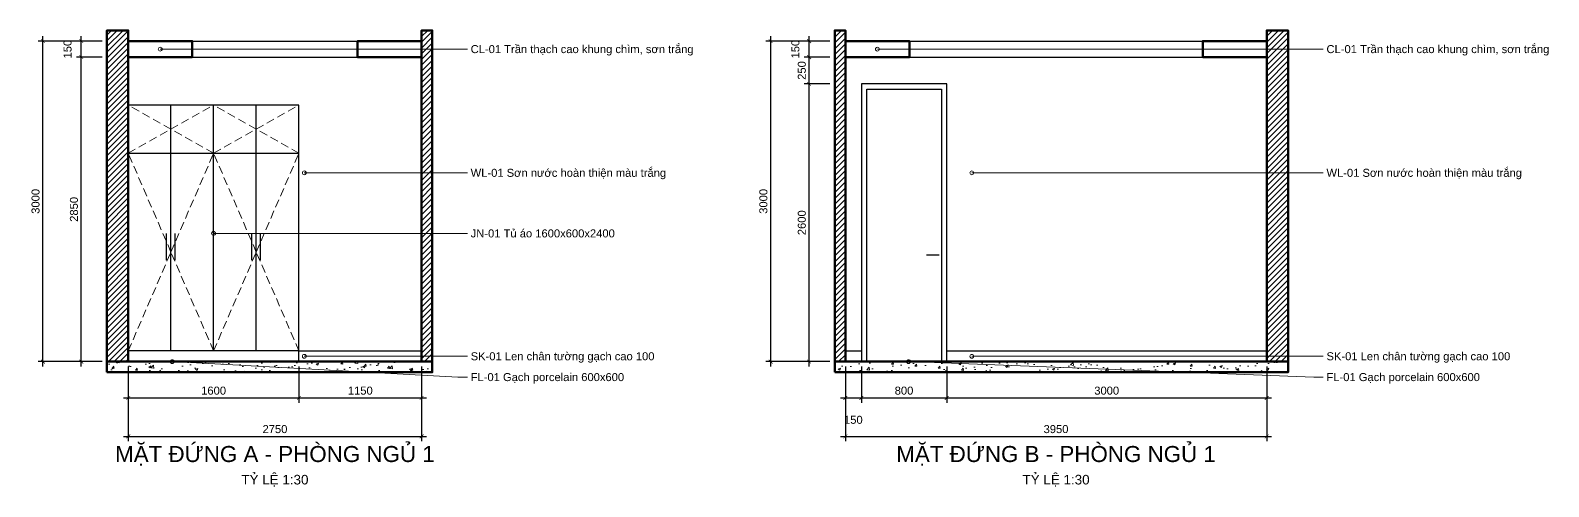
# Model space of a CAD drawing. Header units: millimetres. Extents: x -3500 to 198005, y -63125 to 18900.
# Drawn here: x 124126 to 138359, y -50834 to -46564 of the extents above; entities that cross this region are included whole.
import ezdxf
from ezdxf.enums import TextEntityAlignment as Align

# ---------------------------------------------------------------- set-up
doc = ezdxf.new("R2010")
doc.units = ezdxf.units.MM
doc.header["$LTSCALE"] = 40
doc.linetypes.add('HIDDEN', pattern=[9.525, 6.35, -3.175])
for name, color, linetype, lineweight in [('A-ANNO-DIMS', 1, 'Continuous', 18), ('A-ANNO-NOTE', 7, 'Continuous', 18), ('A-ANNO-TEXT', 7, 'Continuous', 18), ('A-ELEV', 7, 'Continuous', 25), ('A-ELEV-OTLN', 7, 'Continuous', 50), ('A-HIDD', 8, 'HIDDEN', 18), ('A-SECT', 7, 'Continuous', 50), ('A-SECT-PATT', 8, 'Continuous', 9)]:
    doc.layers.add(name, color=color, linetype=linetype, lineweight=lineweight)
doc.styles.add('MCP-ARIAL', font='arial.ttf')
doc.dimstyles.new('MCP-1-30', dxfattribs={"dimscale": 30, "dimtxt": 2.5, "dimasz": 1.2, "dimexe": 1.5, "dimexo": 1.5, "dimgap": 1, "dimtad": 1, "dimdec": 0, "dimdsep": 46, "dimtxsty": 'MCP-ARIAL', "dimblk": 'ARCHTICK', "dimblk1": 'ARCHTICK', "dimblk2": 'ARCHTICK', "dimcen": 0.09, "dimdle": 1.5, "dimclrd": 256, "dimclre": 256, "dimclrt": 256, "dimadec": 0, "dimazin": 0, "dimtfac": 1, "dimtdec": 4, "dimtmove": 2, "dimatfit": 3, "dimfxl": 1, "dimtolj": 1, "dimtzin": 0, "dimarcsym": 0})

# ---------------------------------------------------------------- blocks, each defined once
blk = doc.blocks.new('_ArchTick')
at = {"color": 0, "linetype": 'ByBlock', "const_width": 0.15}
blk.add_lwpolyline([(-0.5, -0.5), (0.5, 0.5)], dxfattribs=at)
blk = doc.blocks.new('*D144')
at = {"layer": 'A-ANNO-DIMS', "lineweight": -2, "transparency": 16777216}
for p, q in [((125044, -49709), (125044, -50049)), ((126644, -49709), (126644, -50049)), ((124999, -50004), (126689, -50004))]:
    blk.add_line(p, q, dxfattribs=at)
at = {"layer": 'Defpoints', "color": 0, "transparency": 16777216}
for p in [(125044, -49664), (126644, -49664), (126644, -50004)]:
    blk.add_point(p, dxfattribs=at)
at = {"layer": 'A-ANNO-DIMS', "lineweight": -2, "transparency": 16777216, "xscale": 36, "yscale": 36, "zscale": 36, "rotation": 180}
blk.add_blockref('_ArchTick', (125044, -50004), dxfattribs=at)
at = {"layer": 'A-ANNO-DIMS', "lineweight": -2, "transparency": 16777216, "xscale": 36, "yscale": 36, "zscale": 36}
blk.add_blockref('_ArchTick', (126644, -50004), dxfattribs=at)
at = {"layer": 'A-ANNO-DIMS', "transparency": 16777216, "insert": (125844, -49936), "char_height": 75, "attachment_point": 5, "style": 'MCP-ARIAL'}
blk.add_mtext('\\A1;1600', dxfattribs=at)
blk = doc.blocks.new('*D145')
at = {"layer": 'A-ANNO-DIMS', "lineweight": -2, "transparency": 16777216}
for p, q in [((126644, -49709), (126644, -50049)), ((127794, -49709), (127794, -50049)), ((126599, -50004), (127839, -50004))]:
    blk.add_line(p, q, dxfattribs=at)
at = {"layer": 'Defpoints', "color": 0, "transparency": 16777216}
for p in [(126644, -49664), (127794, -49664), (127794, -50004)]:
    blk.add_point(p, dxfattribs=at)
at = {"layer": 'A-ANNO-DIMS', "lineweight": -2, "transparency": 16777216, "xscale": 36, "yscale": 36, "zscale": 36, "rotation": 180}
blk.add_blockref('_ArchTick', (126644, -50004), dxfattribs=at)
at = {"layer": 'A-ANNO-DIMS', "lineweight": -2, "transparency": 16777216, "xscale": 36, "yscale": 36, "zscale": 36}
blk.add_blockref('_ArchTick', (127794, -50004), dxfattribs=at)
at = {"layer": 'A-ANNO-DIMS', "transparency": 16777216, "insert": (127219, -49936), "char_height": 75, "attachment_point": 5, "style": 'MCP-ARIAL'}
blk.add_mtext('\\A1;1150', dxfattribs=at)
blk = doc.blocks.new('*D146')
at = {"layer": 'A-ANNO-DIMS', "lineweight": -2, "transparency": 16777216}
for p, q in [((125044, -49709), (125044, -50409)), ((127794, -49709), (127794, -50409)), ((124999, -50364), (127839, -50364))]:
    blk.add_line(p, q, dxfattribs=at)
at = {"layer": 'Defpoints', "color": 0, "transparency": 16777216}
for p in [(125044, -49664), (127794, -49664), (127794, -50364)]:
    blk.add_point(p, dxfattribs=at)
at = {"layer": 'A-ANNO-DIMS', "lineweight": -2, "transparency": 16777216, "xscale": 36, "yscale": 36, "zscale": 36, "rotation": 180}
blk.add_blockref('_ArchTick', (125044, -50364), dxfattribs=at)
at = {"layer": 'A-ANNO-DIMS', "lineweight": -2, "transparency": 16777216, "xscale": 36, "yscale": 36, "zscale": 36}
blk.add_blockref('_ArchTick', (127794, -50364), dxfattribs=at)
at = {"layer": 'A-ANNO-DIMS', "transparency": 16777216, "insert": (126419, -50296), "char_height": 75, "attachment_point": 5, "style": 'MCP-ARIAL'}
blk.add_mtext('\\A1;2750', dxfattribs=at)
blk = doc.blocks.new('*D147')
at = {"layer": 'A-ANNO-DIMS', "lineweight": -2, "transparency": 16777216}
for p, q in [((124799, -46814), (124559, -46814)), ((124604, -49709), (124604, -46769)), ((124799, -49664), (124559, -49664))]:
    blk.add_line(p, q, dxfattribs=at)
at = {"layer": 'Defpoints', "color": 0, "transparency": 16777216}
for p in [(124604, -46814), (124844, -46814), (124844, -49664)]:
    blk.add_point(p, dxfattribs=at)
at = {"layer": 'A-ANNO-DIMS', "lineweight": -2, "transparency": 16777216, "xscale": 36, "yscale": 36, "zscale": 36}
for p, rotation in [((124604, -46814), 90), ((124604, -49664), 270)]:
    blk.add_blockref('_ArchTick', p, dxfattribs=dict(at, rotation=rotation))
at = {"layer": 'A-ANNO-DIMS', "transparency": 16777216, "insert": (124535, -48239), "char_height": 75, "attachment_point": 5, "rotation": 90, "style": 'MCP-ARIAL'}
blk.add_mtext('\\A1;2850', dxfattribs=at)
blk = doc.blocks.new('*D148')
at = {"layer": 'A-ANNO-DIMS', "lineweight": -2, "transparency": 16777216}
for p, q in [((124799, -46664), (124559, -46664)), ((124604, -46859), (124604, -46619)), ((124799, -46814), (124559, -46814))]:
    blk.add_line(p, q, dxfattribs=at)
at = {"layer": 'Defpoints', "color": 0, "transparency": 16777216}
for p in [(124604, -46664), (124844, -46664), (124844, -46814)]:
    blk.add_point(p, dxfattribs=at)
at = {"layer": 'A-ANNO-DIMS', "lineweight": -2, "transparency": 16777216, "xscale": 36, "yscale": 36, "zscale": 36}
for p, rotation in [((124604, -46664), 90), ((124604, -46814), 270)]:
    blk.add_blockref('_ArchTick', p, dxfattribs=dict(at, rotation=rotation))
at = {"layer": 'A-ANNO-DIMS', "transparency": 16777216, "insert": (124475, -46739), "char_height": 75, "attachment_point": 5, "rotation": 90, "style": 'MCP-ARIAL'}
blk.add_mtext('\\A1;150', dxfattribs=at)
blk = doc.blocks.new('*D149')
at = {"layer": 'A-ANNO-DIMS', "lineweight": -2, "transparency": 16777216}
for p, q in [((124799, -46664), (124199, -46664)), ((124244, -49709), (124244, -46619)), ((124799, -49664), (124199, -49664))]:
    blk.add_line(p, q, dxfattribs=at)
at = {"layer": 'Defpoints', "color": 0, "transparency": 16777216}
for p in [(124244, -46664), (124844, -46664), (124844, -49664)]:
    blk.add_point(p, dxfattribs=at)
at = {"layer": 'A-ANNO-DIMS', "lineweight": -2, "transparency": 16777216, "xscale": 36, "yscale": 36, "zscale": 36}
for p, rotation in [((124244, -46664), 90), ((124244, -49664), 270)]:
    blk.add_blockref('_ArchTick', p, dxfattribs=dict(at, rotation=rotation))
at = {"layer": 'A-ANNO-DIMS', "transparency": 16777216, "insert": (124175, -48164), "char_height": 75, "attachment_point": 5, "rotation": 90, "style": 'MCP-ARIAL'}
blk.add_mtext('\\A1;3000', dxfattribs=at)
blk = doc.blocks.new('*D150')
at = {"layer": 'A-ANNO-DIMS', "lineweight": -2, "transparency": 16777216}
for p, q in [((131766, -49709), (131766, -50049)), ((131916, -49709), (131916, -50049)), ((131721, -50004), (131961, -50004))]:
    blk.add_line(p, q, dxfattribs=at)
at = {"layer": 'Defpoints', "color": 0, "transparency": 16777216}
for p in [(131766, -49664), (131916, -49664), (131916, -50004)]:
    blk.add_point(p, dxfattribs=at)
at = {"layer": 'A-ANNO-DIMS', "lineweight": -2, "transparency": 16777216, "xscale": 36, "yscale": 36, "zscale": 36, "rotation": 180}
blk.add_blockref('_ArchTick', (131766, -50004), dxfattribs=at)
at = {"layer": 'A-ANNO-DIMS', "lineweight": -2, "transparency": 16777216, "xscale": 36, "yscale": 36, "zscale": 36}
blk.add_blockref('_ArchTick', (131916, -50004), dxfattribs=at)
at = {"layer": 'A-ANNO-DIMS', "transparency": 16777216, "insert": (131841, -50209), "char_height": 75, "attachment_point": 5, "style": 'MCP-ARIAL'}
blk.add_mtext('\\A1;150', dxfattribs=at)
blk = doc.blocks.new('*D151')
at = {"layer": 'A-ANNO-DIMS', "lineweight": -2, "transparency": 16777216}
for p, q in [((131916, -49709), (131916, -50049)), ((132716, -49709), (132716, -50049)), ((131871, -50004), (132761, -50004))]:
    blk.add_line(p, q, dxfattribs=at)
at = {"layer": 'Defpoints', "color": 0, "transparency": 16777216}
for p in [(131916, -49664), (132716, -49664), (132716, -50004)]:
    blk.add_point(p, dxfattribs=at)
at = {"layer": 'A-ANNO-DIMS', "lineweight": -2, "transparency": 16777216, "xscale": 36, "yscale": 36, "zscale": 36, "rotation": 180}
blk.add_blockref('_ArchTick', (131916, -50004), dxfattribs=at)
at = {"layer": 'A-ANNO-DIMS', "lineweight": -2, "transparency": 16777216, "xscale": 36, "yscale": 36, "zscale": 36}
blk.add_blockref('_ArchTick', (132716, -50004), dxfattribs=at)
at = {"layer": 'A-ANNO-DIMS', "transparency": 16777216, "insert": (132316, -49936), "char_height": 75, "attachment_point": 5, "style": 'MCP-ARIAL'}
blk.add_mtext('\\A1;800', dxfattribs=at)
blk = doc.blocks.new('*D152')
at = {"layer": 'A-ANNO-DIMS', "lineweight": -2, "transparency": 16777216}
for p, q in [((132716, -49709), (132716, -50049)), ((135716, -49709), (135716, -50049)), ((132671, -50004), (135761, -50004))]:
    blk.add_line(p, q, dxfattribs=at)
at = {"layer": 'Defpoints', "color": 0, "transparency": 16777216}
for p in [(132716, -49664), (135716, -49664), (135716, -50004)]:
    blk.add_point(p, dxfattribs=at)
at = {"layer": 'A-ANNO-DIMS', "lineweight": -2, "transparency": 16777216, "xscale": 36, "yscale": 36, "zscale": 36, "rotation": 180}
blk.add_blockref('_ArchTick', (132716, -50004), dxfattribs=at)
at = {"layer": 'A-ANNO-DIMS', "lineweight": -2, "transparency": 16777216, "xscale": 36, "yscale": 36, "zscale": 36}
blk.add_blockref('_ArchTick', (135716, -50004), dxfattribs=at)
at = {"layer": 'A-ANNO-DIMS', "transparency": 16777216, "insert": (134216, -49936), "char_height": 75, "attachment_point": 5, "style": 'MCP-ARIAL'}
blk.add_mtext('\\A1;3000', dxfattribs=at)
blk = doc.blocks.new('*D153')
at = {"layer": 'A-ANNO-DIMS', "lineweight": -2, "transparency": 16777216}
for p, q in [((131766, -49709), (131766, -50409)), ((135716, -49709), (135716, -50409)), ((131721, -50364), (135761, -50364))]:
    blk.add_line(p, q, dxfattribs=at)
at = {"layer": 'Defpoints', "color": 0, "transparency": 16777216}
for p in [(131766, -49664), (135716, -49664), (135716, -50364)]:
    blk.add_point(p, dxfattribs=at)
at = {"layer": 'A-ANNO-DIMS', "lineweight": -2, "transparency": 16777216, "xscale": 36, "yscale": 36, "zscale": 36, "rotation": 180}
blk.add_blockref('_ArchTick', (131766, -50364), dxfattribs=at)
at = {"layer": 'A-ANNO-DIMS', "lineweight": -2, "transparency": 16777216, "xscale": 36, "yscale": 36, "zscale": 36}
blk.add_blockref('_ArchTick', (135716, -50364), dxfattribs=at)
at = {"layer": 'A-ANNO-DIMS', "transparency": 16777216, "insert": (133741, -50296), "char_height": 75, "attachment_point": 5, "style": 'MCP-ARIAL'}
blk.add_mtext('\\A1;3950', dxfattribs=at)
blk = doc.blocks.new('*D154')
at = {"layer": 'A-ANNO-DIMS', "lineweight": -2, "transparency": 16777216}
for p, q in [((131621, -47064), (131381, -47064)), ((131426, -49709), (131426, -47019)), ((131621, -49664), (131381, -49664))]:
    blk.add_line(p, q, dxfattribs=at)
at = {"layer": 'Defpoints', "color": 0, "transparency": 16777216}
for p in [(131426, -47064), (131666, -47064), (131666, -49664)]:
    blk.add_point(p, dxfattribs=at)
at = {"layer": 'A-ANNO-DIMS', "lineweight": -2, "transparency": 16777216, "xscale": 36, "yscale": 36, "zscale": 36}
for p, rotation in [((131426, -47064), 90), ((131426, -49664), 270)]:
    blk.add_blockref('_ArchTick', p, dxfattribs=dict(at, rotation=rotation))
at = {"layer": 'A-ANNO-DIMS', "transparency": 16777216, "insert": (131358, -48364), "char_height": 75, "attachment_point": 5, "rotation": 90, "style": 'MCP-ARIAL'}
blk.add_mtext('\\A1;2600', dxfattribs=at)
blk = doc.blocks.new('*D155')
at = {"layer": 'A-ANNO-DIMS', "lineweight": -2, "transparency": 16777216}
for p, q in [((131621, -46814), (131381, -46814)), ((131426, -47109), (131426, -46769)), ((131621, -47064), (131381, -47064))]:
    blk.add_line(p, q, dxfattribs=at)
at = {"layer": 'Defpoints', "color": 0, "transparency": 16777216}
for p in [(131426, -46814), (131666, -46814), (131666, -47064)]:
    blk.add_point(p, dxfattribs=at)
at = {"layer": 'A-ANNO-DIMS', "lineweight": -2, "transparency": 16777216, "xscale": 36, "yscale": 36, "zscale": 36}
for p, rotation in [((131426, -46814), 90), ((131426, -47064), 270)]:
    blk.add_blockref('_ArchTick', p, dxfattribs=dict(at, rotation=rotation))
at = {"layer": 'A-ANNO-DIMS', "transparency": 16777216, "insert": (131358, -46939), "char_height": 75, "attachment_point": 5, "rotation": 90, "style": 'MCP-ARIAL'}
blk.add_mtext('\\A1;250', dxfattribs=at)
blk = doc.blocks.new('*D156')
at = {"layer": 'A-ANNO-DIMS', "lineweight": -2, "transparency": 16777216}
for p, q in [((131621, -46664), (131381, -46664)), ((131426, -46859), (131426, -46619)), ((131621, -46814), (131381, -46814))]:
    blk.add_line(p, q, dxfattribs=at)
at = {"layer": 'Defpoints', "color": 0, "transparency": 16777216}
for p in [(131426, -46664), (131666, -46664), (131666, -46814)]:
    blk.add_point(p, dxfattribs=at)
at = {"layer": 'A-ANNO-DIMS', "lineweight": -2, "transparency": 16777216, "xscale": 36, "yscale": 36, "zscale": 36}
for p, rotation in [((131426, -46664), 90), ((131426, -46814), 270)]:
    blk.add_blockref('_ArchTick', p, dxfattribs=dict(at, rotation=rotation))
at = {"layer": 'A-ANNO-DIMS', "transparency": 16777216, "insert": (131298, -46739), "char_height": 75, "attachment_point": 5, "rotation": 90, "style": 'MCP-ARIAL'}
blk.add_mtext('\\A1;150', dxfattribs=at)
blk = doc.blocks.new('*D157')
at = {"layer": 'A-ANNO-DIMS', "lineweight": -2, "transparency": 16777216}
for p, q in [((131621, -46664), (131021, -46664)), ((131066, -49709), (131066, -46619)), ((131621, -49664), (131021, -49664))]:
    blk.add_line(p, q, dxfattribs=at)
at = {"layer": 'Defpoints', "color": 0, "transparency": 16777216}
for p in [(131066, -46664), (131666, -46664), (131666, -49664)]:
    blk.add_point(p, dxfattribs=at)
at = {"layer": 'A-ANNO-DIMS', "lineweight": -2, "transparency": 16777216, "xscale": 36, "yscale": 36, "zscale": 36}
for p, rotation in [((131066, -46664), 90), ((131066, -49664), 270)]:
    blk.add_blockref('_ArchTick', p, dxfattribs=dict(at, rotation=rotation))
at = {"layer": 'A-ANNO-DIMS', "transparency": 16777216, "insert": (130998, -48164), "char_height": 75, "attachment_point": 5, "rotation": 90, "style": 'MCP-ARIAL'}
blk.add_mtext('\\A1;3000', dxfattribs=at)

msp = doc.modelspace()

# ---------------------------------------------------------------- hatches: boundary and pattern name
at = {"layer": 'A-SECT-PATT'}
h = msp.add_hatch(dxfattribs=at)
h.set_pattern_fill('ANSI31', color=256, scale=12, style=0)
h.paths.add_polyline_path([(124843.75, -49663.86), (125043.75, -49663.86), (125043.75, -46563.86), (124843.75, -46563.86)], flags=16)
h = msp.add_hatch(dxfattribs=at)
h.set_pattern_fill('ANSI31', color=256, scale=12, style=0)
h.paths.add_polyline_path([(127793.75, -49663.86), (127893.75, -49663.86), (127893.75, -46563.86), (127793.75, -46563.86)], flags=16)
h = msp.add_hatch(dxfattribs=at)
h.set_pattern_fill('ANSI31', color=256, scale=12, style=0)
h.paths.add_polyline_path([(131666.25, -49663.86), (131766.25, -49663.86), (131766.25, -46563.86), (131666.25, -46563.86)], flags=16)
h = msp.add_hatch(dxfattribs=at)
h.set_pattern_fill('ANSI31', color=256, scale=12, style=0)
h.paths.add_polyline_path([(135716.25, -49663.86), (135916.25, -49663.86), (135916.25, -46563.86), (135716.25, -46563.86)], flags=16)
h = msp.add_hatch(dxfattribs=at)
h.set_pattern_fill('AR-CONC', color=256, scale=1.2, style=0)
h.paths.add_polyline_path([(124843.75, -49763.86), (127893.75, -49763.86), (127893.75, -49663.86), (124843.75, -49663.86)], flags=16)
h = msp.add_hatch(dxfattribs=at)
h.set_pattern_fill('AR-CONC', color=256, scale=1.2, style=0)
h.paths.add_polyline_path([(131666.25, -49763.86), (135916.25, -49763.86), (135916.25, -49663.86), (131666.25, -49663.86)], flags=16)

# ---------------------------------------------------------------- linework, layer by layer
at = {"layer": 'A-ANNO-NOTE'}
for points in [[(125343.75, -46738.86), (128133.75, -46738.86), (128223.75, -46738.86)], [(132066.25, -46738.86), (136156.25, -46738.86), (136246.25, -46738.86)], [(126693.75, -47896.86), (128133.75, -47896.86), (128223.75, -47896.86)], [(132951.25, -47896.86), (136156.25, -47896.86), (136246.25, -47896.86)], [(125843.75, -48463.86), (128133.75, -48463.86), (128223.75, -48463.86)], [(125456.25, -49663.86), (128133.75, -49808.86), (128223.75, -49808.86)], [(126693.75, -49613.86), (128133.75, -49613.86), (128223.75, -49613.86)], [(132358.75, -49663.86), (136156.25, -49808.86), (136246.25, -49808.86)], [(132951.25, -49613.86), (136156.25, -49613.86), (136246.25, -49613.86)]]:
    msp.add_lwpolyline(points, dxfattribs=at)
for centre in [(125343.75, -46738.86), (132066.25, -46738.86), (126693.75, -47896.86), (132951.25, -47896.86), (125843.75, -48463.86), (125456.25, -49663.86), (126693.75, -49613.86), (132358.75, -49663.86), (132951.25, -49613.86)]:
    msp.add_circle(centre, 18, dxfattribs=at)
at = {"layer": 'A-ELEV'}
for p, q in [((125043.75, -46663.86), (127793.75, -46663.86)), ((125643.75, -46813.86), (125643.75, -46663.86)), ((127193.75, -46813.86), (127193.75, -46663.86)), ((131766.25, -46663.86), (135716.25, -46663.86)), ((132366.25, -46813.86), (132366.25, -46663.86)), ((135116.25, -46813.86), (135116.25, -46663.86)), ((125043.75, -46813.86), (127793.75, -46813.86)), ((131766.25, -46813.86), (135716.25, -46813.86)), ((132716.25, -47063.86), (131916.25, -47063.86)), ((131916.25, -47063.86), (131916.25, -49663.86)), ((132716.25, -49663.86), (132716.25, -47063.86)), ((131966.25, -49663.86), (131966.25, -47113.86)), ((131966.25, -47113.86), (132666.25, -47113.86)), ((132666.25, -47113.86), (132666.25, -49663.86)), ((126643.75, -47263.86), (125043.75, -47263.86)), ((125043.75, -47263.86), (125043.75, -49563.86)), ((125443.75, -47713.86), (125443.75, -47263.86)), ((125843.75, -47713.86), (125843.75, -47263.86)), ((126243.75, -47713.86), (126243.75, -47263.86)), ((126643.75, -49563.86), (126643.75, -47263.86)), ((125043.75, -47713.86), (126643.75, -47713.86)), ((125443.75, -49563.86), (125443.75, -47713.86)), ((125843.75, -49563.86), (125843.75, -47713.86)), ((126243.75, -49563.86), (126243.75, -47713.86)), ((125403.75, -48713.86), (125403.75, -48463.86)), ((125483.75, -48713.86), (125483.75, -48463.86)), ((126203.75, -48713.86), (126203.75, -48463.86)), ((126283.75, -48713.86), (126283.75, -48463.86)), ((132526.25, -48663.86), (132646.25, -48663.86)), ((126643.75, -49563.86), (125043.75, -49563.86)), ((125043.75, -49563.86), (125043.75, -49663.86)), ((125043.75, -49663.86), (126643.75, -49663.86)), ((126643.75, -49563.86), (127793.75, -49563.86)), ((126643.75, -49663.86), (126643.75, -49563.86)), ((131766.25, -49563.86), (131916.25, -49563.86)), ((131916.25, -49663.86), (132716.25, -49663.86)), ((132716.25, -49563.86), (135716.25, -49563.86))]:
    msp.add_line(p, q, dxfattribs=at)
at = {"layer": 'A-ELEV-OTLN'}
for p, q in [((125043.75, -49663.86), (127793.75, -49663.86)), ((131766.25, -49663.86), (135716.25, -49663.86))]:
    msp.add_line(p, q, dxfattribs=at)
at = {"layer": 'A-HIDD', "ltscale": 0.3}
for p, q in [((125443.75, -47488.86), (125043.75, -47263.86)), ((125443.75, -47488.86), (125843.75, -47263.86)), ((126243.75, -47488.86), (125843.75, -47263.86)), ((126243.75, -47488.86), (126643.75, -47263.86)), ((125043.75, -47713.86), (125443.75, -47488.86)), ((125843.75, -47713.86), (125443.75, -47488.86)), ((125843.75, -47713.86), (126243.75, -47488.86)), ((126643.75, -47713.86), (126243.75, -47488.86)), ((125443.75, -48638.86), (125043.75, -47713.86)), ((125443.75, -48638.86), (125843.75, -47713.86)), ((126243.75, -48638.86), (125843.75, -47713.86)), ((126243.75, -48638.86), (126643.75, -47713.86)), ((125043.75, -49563.86), (125443.75, -48638.86)), ((125843.75, -49563.86), (125443.75, -48638.86)), ((125843.75, -49563.86), (126243.75, -48638.86)), ((126643.75, -49563.86), (126243.75, -48638.86))]:
    msp.add_line(p, q, dxfattribs=at)
at = {"layer": 'A-SECT'}
for points in [[(124843.75, -49663.86), (125043.75, -49663.86), (125043.75, -46563.86), (124843.75, -46563.86)], [(125043.75, -46813.86), (125643.75, -46813.86), (125643.75, -46663.86), (125043.75, -46663.86)], [(127193.75, -46813.86), (127793.75, -46813.86), (127793.75, -46663.86), (127193.75, -46663.86)], [(127793.75, -49663.86), (127893.75, -49663.86), (127893.75, -46563.86), (127793.75, -46563.86)], [(131666.25, -49663.86), (131766.25, -49663.86), (131766.25, -46563.86), (131666.25, -46563.86)], [(131766.25, -46813.86), (132366.25, -46813.86), (132366.25, -46663.86), (131766.25, -46663.86)], [(135116.25, -46813.86), (135716.25, -46813.86), (135716.25, -46663.86), (135116.25, -46663.86)], [(135716.25, -49663.86), (135916.25, -49663.86), (135916.25, -46563.86), (135716.25, -46563.86)], [(124843.75, -49763.86), (127893.75, -49763.86), (127893.75, -49663.86), (124843.75, -49663.86)], [(131666.25, -49763.86), (135916.25, -49763.86), (135916.25, -49663.86), (131666.25, -49663.86)]]:
    msp.add_lwpolyline(points, close=True, dxfattribs=at)

# ---------------------------------------------------------------- texts
at = {"layer": 'A-ANNO-NOTE', "style": 'MCP-ARIAL'}
for s, p in [('CL-01 Trần thạch cao khung chìm, sơn trắng', (128253.75, -46738.86)), ('CL-01 Trần thạch cao khung chìm, sơn trắng', (136276.25, -46738.86)), ('WL-01 Sơn nước hoàn thiện màu trắng', (128253.75, -47896.86)), ('WL-01 Sơn nước hoàn thiện màu trắng', (136276.25, -47896.86)), ('JN-01 Tủ áo 1600x600x2400', (128253.75, -48463.86)), ('SK-01 Len chân tường gạch cao 100', (128253.75, -49613.86)), ('SK-01 Len chân tường gạch cao 100', (136276.25, -49613.86)), ('FL-01 Gạch porcelain 600x600', (128253.75, -49808.86)), ('FL-01 Gạch porcelain 600x600', (136276.25, -49808.86))]:
    msp.add_text(s, height=75, dxfattribs=at).set_placement(p, align=Align.MIDDLE_LEFT)
at = {"layer": 'A-ANNO-TEXT', "style": 'MCP-ARIAL'}
for s, height, p in [('MẶT ĐỨNG A - PHÒNG NGỦ 1', 150, (126418.75, -50603.86)), ('MẶT ĐỨNG B - PHÒNG NGỦ 1', 150, (133741.25, -50603.86)), ('TỶ LỆ 1:30', 90, (126418.75, -50813.86)), ('TỶ LỆ 1:30', 90, (133741.25, -50813.86))]:
    msp.add_text(s, height=height, dxfattribs=at).set_placement(p, align=Align.CENTER)

# ---------------------------------------------------------------- dimensions: what is measured, and where the dimension line sits
at = {"layer": 'A-ANNO-DIMS'}
for base, p1, p2, picture, middle in [((124243.75, -46663.86), (124843.75, -49663.86), (124843.75, -46663.86), '*D149', (124175.431, -48163.86)), ((124603.75, -46663.86), (124843.75, -46813.86), (124843.75, -46663.86), '*D148', (124475.457, -46738.86)), ((131066.25, -46663.86), (131666.25, -49663.86), (131666.25, -46663.86), '*D157', (130997.931, -48163.86)), ((131426.25, -46663.86), (131666.25, -46813.86), (131666.25, -46663.86), '*D156', (131297.957, -46738.86)), ((124603.75, -46813.86), (124843.75, -49663.86), (124843.75, -46813.86), '*D147', (124535.457, -48238.86)), ((131426.25, -46813.86), (131666.25, -47063.86), (131666.25, -46813.86), '*D155', (131357.957, -46938.86)), ((131426.25, -47063.86), (131666.25, -49663.86), (131666.25, -47063.86), '*D154', (131357.957, -48363.86))]:
    dim = msp.add_linear_dim(base=base, p1=p1, p2=p2, angle=90, dimstyle='MCP-1-30', dxfattribs=at)
    dim.commit()
    dim.dimension.update_dxf_attribs({"geometry": picture, "text_midpoint": middle})
for base, p1, p2, picture, middle in [((126643.75, -50003.86), (125043.75, -49663.86), (126643.75, -49663.86), '*D144', (125843.75, -49935.567)), ((127793.75, -50363.86), (125043.75, -49663.86), (127793.75, -49663.86), '*D146', (126418.75, -50295.567)), ((127793.75, -50003.86), (126643.75, -49663.86), (127793.75, -49663.86), '*D145', (127218.75, -49935.567)), ((131916.25, -50003.86), (131766.25, -49663.86), (131916.25, -49663.86), '*D150', (131841.25, -50208.739)), ((135716.25, -50363.86), (131766.25, -49663.86), (135716.25, -49663.86), '*D153', (133741.25, -50295.541)), ((132716.25, -50003.86), (131916.25, -49663.86), (132716.25, -49663.86), '*D151', (132316.25, -49935.567)), ((135716.25, -50003.86), (132716.25, -49663.86), (135716.25, -49663.86), '*D152', (134216.25, -49935.541))]:
    dim = msp.add_linear_dim(base=base, p1=p1, p2=p2, dimstyle='MCP-1-30', dxfattribs=at)
    dim.commit()
    dim.dimension.update_dxf_attribs({"geometry": picture, "text_midpoint": middle})

doc.saveas('drawing.dxf')
